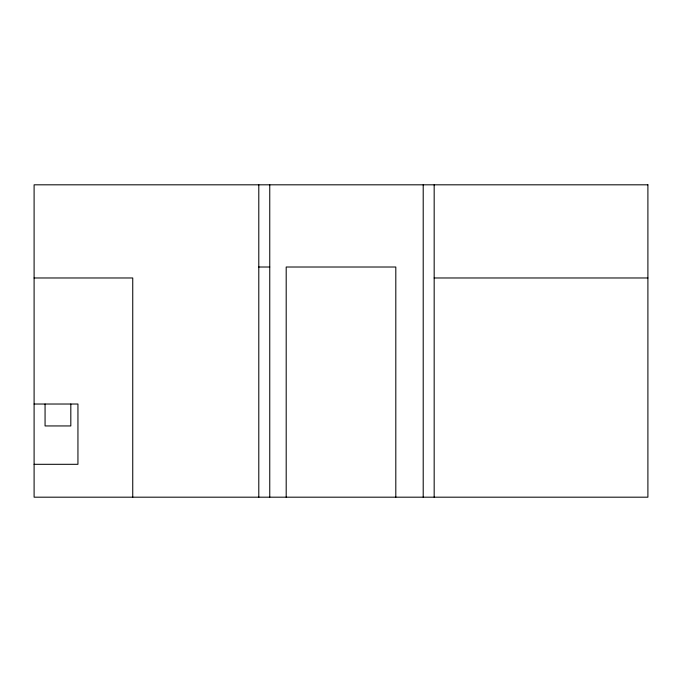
<?xml version="1.0" encoding="UTF-8"?>
<svg xmlns="http://www.w3.org/2000/svg" width="682" height="682" viewBox="0 0 682 682"><rect width="100%" height="100%" fill="white"/><g stroke="black" fill="none" stroke-linecap="round" stroke-linejoin="round"><path stroke-width="1.02" d="M258.793 267.012L269.757 267.012M34.1 277.975L132.743 277.975L132.743 497.187M434.17 277.975L647.9 277.975M34.1 404.025L77.944 404.025L77.944 464.306L34.1 464.306M434.17 184.813L434.17 497.187M423.207 184.813L423.207 497.187M395.807 497.187L395.807 267.012L286.193 267.012L286.193 497.187M269.757 184.813L269.757 497.187M258.793 184.813L258.793 497.187M70.817 404.025L70.817 425.943L45.063 425.943L45.063 404.025M647.9 184.813L34.1 184.813L34.1 497.187L647.9 497.187L647.9 184.813"/></g></svg>
